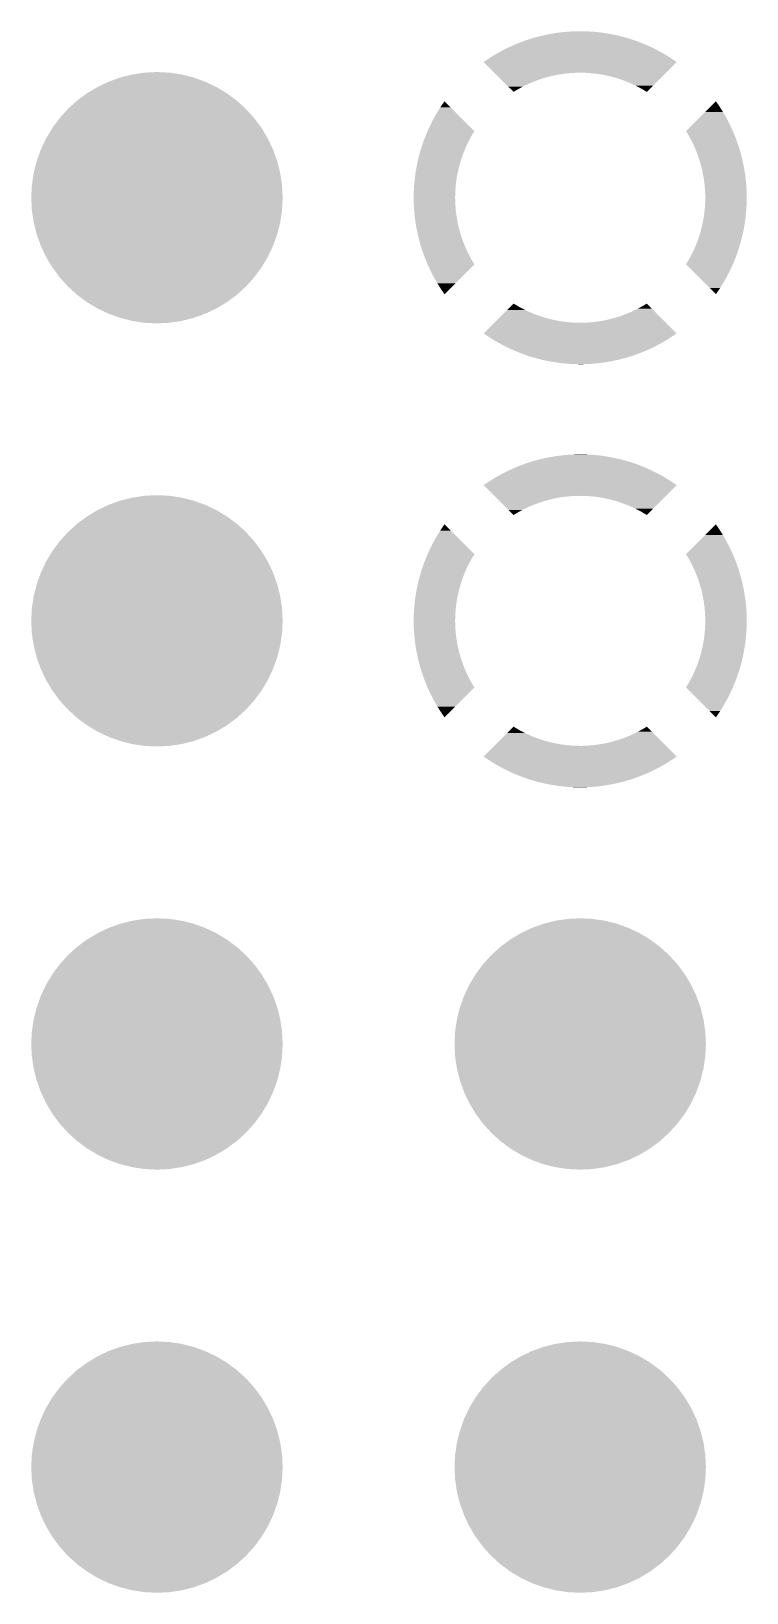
# Model space of a CAD drawing. Extents: x 295 to 953, y 10 to 290.
# Drawn here: x 559.03 to 563.32, y 171.18 to 180.55 of the extents above; entities that cross this region are included whole.
import ezdxf

# ---------------------------------------------------------------- set-up
doc = ezdxf.new("R2010")
doc.units = 0
doc.header["$LTSCALE"] = 5
doc.header["$MEASUREMENT"] = 0
doc.layers.get('0').update_dxf_attribs({"linetype": 'CONTINUOUS', "lineweight": 25})

msp = doc.modelspace()

# ---------------------------------------------------------------- linework, layer by layer
at = {"const_width": 0.7544}
for points in [[(559.4025, 179.5533, 1), (560.1569, 179.5533, 1)], [(559.4025, 177.0133, 1), (560.1569, 177.0133, 1)], [(559.4025, 174.4733, 1), (560.1569, 174.4733, 1)], [(561.9425, 174.4733, 1), (562.6969, 174.4733, 1)], [(559.4025, 171.9333, 1), (560.1569, 171.9333, 1)], [(561.9425, 171.9333, 1), (562.6969, 171.9333, 1)]]:
    msp.add_lwpolyline(points, format="xyb", close=True, dxfattribs=at)
for points in [[(562.1547, 180.5388), (562.1719, 180.5418), (562.4861, 180.5388), (562.4657, 180.5418)], [(562.1719, 180.5418), (562.1999, 180.5453), (562.4657, 180.5418), (562.4415, 180.5453)], [(562.1999, 180.5453), (562.2167, 180.5475), (562.4415, 180.5453), (562.4203, 180.5475)], [(562.2167, 180.5475), (562.2458, 180.5498), (562.4203, 180.5475), (562.3967, 180.5498)], [(562.2458, 180.5498), (562.2616, 180.5511), (562.3967, 180.5498), (562.3733, 180.5511)], [(562.2616, 180.5511), (562.2947, 180.5523), (562.3733, 180.5511), (562.3517, 180.5523)], [(562.2947, 180.5523), (562.3066, 180.5527), (562.3517, 180.5523), (562.3066, 180.5527)], [(561.8561, 180.4385), (561.8724, 180.4471), (562.7838, 180.4385), (562.7664, 180.4471)], [(561.8724, 180.4471), (561.8965, 180.4585), (562.7664, 180.4471), (562.7434, 180.4585)], [(561.8965, 180.4585), (561.9131, 180.4664), (562.7434, 180.4585), (562.7256, 180.4664)], [(561.9131, 180.4664), (561.9378, 180.4767), (562.7256, 180.4664), (562.7022, 180.4767)], [(561.9378, 180.4767), (561.9547, 180.4838), (562.7022, 180.4767), (562.684, 180.4838)], [(561.9547, 180.4838), (561.9799, 180.493), (562.684, 180.4838), (562.6602, 180.493)], [(561.9799, 180.493), (561.997, 180.4993), (562.6602, 180.493), (562.6416, 180.4993)], [(561.997, 180.4993), (562.0227, 180.5074), (562.6416, 180.4993), (562.6175, 180.5074)], [(562.0227, 180.5074), (562.04, 180.5129), (562.6175, 180.5074), (562.5985, 180.5129)], [(562.04, 180.5129), (562.0662, 180.5199), (562.5985, 180.5129), (562.5742, 180.5199)], [(562.0662, 180.5199), (562.0835, 180.5245), (562.5742, 180.5199), (562.5548, 180.5245)], [(562.0835, 180.5245), (562.1102, 180.5303), (562.5548, 180.5245), (562.5303, 180.5303)], [(562.1102, 180.5303), (562.1275, 180.5341), (562.5303, 180.5303), (562.5105, 180.5341)], [(562.1275, 180.5341), (562.1547, 180.5388), (562.5105, 180.5341), (562.4861, 180.5388)], [(561.7405, 180.3678), (561.7559, 180.3786), (562.8989, 180.3678), (562.883, 180.3786)], [(561.8045, 180.3038), (561.7405, 180.3678), (562.8349, 180.3038), (562.8989, 180.3678)], [(561.7559, 180.3786), (561.7782, 180.3931), (562.883, 180.3786), (562.8616, 180.3931)], [(561.7782, 180.3931), (561.7937, 180.4032), (562.8616, 180.3931), (562.8452, 180.4032)], [(561.7937, 180.4032), (561.8166, 180.4167), (562.8452, 180.4032), (562.8232, 180.4167)], [(561.8166, 180.4167), (561.8326, 180.426), (562.8232, 180.4167), (562.8063, 180.426)], [(561.8326, 180.426), (561.8561, 180.4385), (562.8063, 180.426), (562.7838, 180.4385)], [(561.8059, 180.3024), (561.8045, 180.3038), (562.2728, 180.3024), (562.3118, 180.3038)], [(561.8093, 180.299), (561.8059, 180.3024), (562.2339, 180.299), (562.2728, 180.3024)], [(561.8148, 180.2935), (561.8093, 180.299), (562.1952, 180.2935), (562.2339, 180.299)], [(561.8223, 180.286), (561.8148, 180.2935), (562.1569, 180.286), (562.1952, 180.2935)], [(561.8317, 180.2765), (561.8223, 180.286), (562.119, 180.2765), (562.1569, 180.286)], [(561.8431, 180.2651), (561.8317, 180.2765), (562.0817, 180.2651), (562.119, 180.2765)], [(561.8565, 180.2518), (561.8431, 180.2651), (562.045, 180.2518), (562.0817, 180.2651)], [(562.3509, 180.3032), (562.3118, 180.3038), (562.8343, 180.3032), (562.8349, 180.3038)], [(562.3898, 180.3006), (562.3509, 180.3032), (562.8317, 180.3006), (562.8343, 180.3032)], [(562.4286, 180.2959), (562.3898, 180.3006), (562.827, 180.2959), (562.8317, 180.3006)], [(562.4671, 180.2893), (562.4286, 180.2959), (562.8204, 180.2893), (562.827, 180.2959)], [(562.5052, 180.2806), (562.4671, 180.2893), (562.8117, 180.2806), (562.8204, 180.2893)], [(562.5427, 180.27), (562.5052, 180.2806), (562.8011, 180.27), (562.8117, 180.2806)], [(562.5797, 180.2574), (562.5427, 180.27), (562.7885, 180.2574), (562.8011, 180.27)], [(561.8717, 180.2366), (561.8565, 180.2518), (562.009, 180.2366), (562.045, 180.2518)], [(561.8888, 180.2195), (561.8717, 180.2366), (561.9739, 180.2195), (562.009, 180.2366)], [(561.9077, 180.2006), (561.8888, 180.2195), (561.9397, 180.2006), (561.9739, 180.2195)], [(561.9198, 180.1885), (561.9077, 180.2006), (561.9198, 180.1885), (561.9397, 180.2006)], [(562.616, 180.2429), (562.5797, 180.2574), (562.774, 180.2429), (562.7885, 180.2574)], [(562.6514, 180.2266), (562.616, 180.2429), (562.7577, 180.2266), (562.774, 180.2429)], [(562.686, 180.2084), (562.6514, 180.2266), (562.7395, 180.2084), (562.7577, 180.2266)], [(562.7196, 180.1885), (562.686, 180.2084), (562.7196, 180.1885), (562.7395, 180.2084)], [(561.4563, 180.0568), (561.4799, 180.0952), (561.5809, 180.0568), (561.5425, 180.0952)], [(561.4799, 180.0952), (561.5052, 180.1325), (561.5425, 180.0952), (561.5052, 180.1325)], [(563.0698, 180.0681), (563.1079, 180.1062), (563.1764, 180.0681), (563.1523, 180.1062)], [(563.1079, 180.1062), (563.1342, 180.1325), (563.1523, 180.1062), (563.1342, 180.1325)], [(561.404, 179.9532), (561.4145, 179.977), (561.6845, 179.9532), (561.6607, 179.977)], [(561.4145, 179.977), (561.4345, 180.0174), (561.6607, 179.977), (561.6203, 180.0174)], [(561.4345, 180.0174), (561.4563, 180.0568), (561.6203, 180.0174), (561.5809, 180.0568)], [(562.9549, 179.9532), (562.9905, 179.9889), (563.2356, 179.9532), (563.2193, 179.9889)], [(562.9905, 179.9889), (563.0306, 180.029), (563.2193, 179.9889), (563.1987, 180.029)], [(563.0306, 180.029), (563.0698, 180.0681), (563.1987, 180.029), (563.1764, 180.0681)], [(561.3656, 179.8511), (561.377, 179.885), (561.6308, 179.8511), (561.6464, 179.885)], [(561.377, 179.885), (561.38, 179.8938), (561.6464, 179.885), (561.651, 179.8938)], [(561.38, 179.8938), (561.39, 179.9196), (561.651, 179.8938), (561.6646, 179.9196)], [(561.39, 179.9196), (561.3963, 179.9358), (561.6646, 179.9196), (561.6742, 179.9358)], [(561.3963, 179.9358), (561.404, 179.9532), (561.6742, 179.9358), (561.6845, 179.9532)], [(562.9581, 179.9479), (562.9549, 179.9532), (563.238, 179.9479), (563.2356, 179.9532)], [(562.9709, 179.9265), (562.9581, 179.9479), (563.2466, 179.9265), (563.238, 179.9479)], [(562.9819, 179.9061), (562.9709, 179.9265), (563.2549, 179.9061), (563.2466, 179.9265)], [(562.9895, 179.8921), (562.9819, 179.9061), (563.2598, 179.8921), (563.2549, 179.9061)], [(563.003, 179.8636), (562.9895, 179.8921), (563.2698, 179.8636), (563.2598, 179.8921)], [(561.3456, 179.7763), (561.3531, 179.8078), (561.603, 179.7763), (561.6137, 179.8078)], [(561.3531, 179.8078), (561.3547, 179.8133), (561.6137, 179.8078), (561.6156, 179.8133)], [(561.3547, 179.8133), (561.3652, 179.8496), (561.6156, 179.8133), (561.6301, 179.8496)], [(561.3652, 179.8496), (561.3656, 179.8511), (561.6301, 179.8496), (561.6308, 179.8511)], [(563.0062, 179.8568), (563.003, 179.8636), (563.2719, 179.8568), (563.2698, 179.8636)], [(563.021, 179.8207), (563.0062, 179.8568), (563.2828, 179.8207), (563.2719, 179.8568)], [(563.0211, 179.8204), (563.021, 179.8207), (563.2828, 179.8204), (563.2828, 179.8207)], [(563.034, 179.7838), (563.0211, 179.8204), (563.2921, 179.7838), (563.2828, 179.8204)], [(561.3277, 179.6751), (561.3314, 179.7007), (561.5793, 179.6751), (561.5837, 179.7007)], [(561.3314, 179.7007), (561.3342, 179.7197), (561.5837, 179.7007), (561.5881, 179.7197)], [(561.3342, 179.7197), (561.3378, 179.7388), (561.5881, 179.7197), (561.5924, 179.7388)], [(561.3378, 179.7388), (561.3427, 179.764), (561.5924, 179.7388), (561.5995, 179.764)], [(561.3427, 179.764), (561.3456, 179.7763), (561.5995, 179.764), (561.603, 179.7763)], [(563.0361, 179.7767), (563.034, 179.7838), (563.2939, 179.7767), (563.2921, 179.7838)], [(563.045, 179.7464), (563.0361, 179.7767), (563.3001, 179.7464), (563.2939, 179.7767)], [(563.0483, 179.7326), (563.045, 179.7464), (563.303, 179.7326), (563.3001, 179.7464)], [(563.0541, 179.7084), (563.0483, 179.7326), (563.3068, 179.7084), (563.303, 179.7326)], [(563.0578, 179.6881), (563.0541, 179.7084), (563.3101, 179.6881), (563.3068, 179.7084)], [(561.3207, 179.5853), (561.3228, 179.6234), (561.5698, 179.5853), (561.5724, 179.6234)], [(561.3228, 179.6234), (561.3232, 179.6303), (561.5724, 179.6234), (561.5732, 179.6303)], [(561.3232, 179.6303), (561.3264, 179.6622), (561.5732, 179.6303), (561.5771, 179.6622)], [(561.3264, 179.6622), (561.3277, 179.6751), (561.5771, 179.6622), (561.5793, 179.6751)], [(563.0611, 179.67), (563.0578, 179.6881), (563.3121, 179.67), (563.3101, 179.6881)], [(563.0646, 179.6433), (563.0611, 179.67), (563.3151, 179.6433), (563.3121, 179.67)], [(563.0662, 179.6313), (563.0646, 179.6433), (563.3159, 179.6313), (563.3151, 179.6433)], [(563.0688, 179.5984), (563.0662, 179.6313), (563.3182, 179.5984), (563.3159, 179.6313)], [(561.3202, 179.5533), (561.3207, 179.5845), (561.5691, 179.5533), (561.5698, 179.5845)], [(561.3211, 179.5143), (561.3202, 179.5533), (561.5701, 179.5143), (561.5691, 179.5533)], [(561.3207, 179.5845), (561.3207, 179.5853), (561.5698, 179.5845), (561.5698, 179.5853)], [(561.3212, 179.5083), (561.3211, 179.5143), (561.5706, 179.5083), (561.5701, 179.5143)], [(561.3235, 179.4753), (561.3212, 179.5083), (561.5732, 179.4753), (561.5706, 179.5083)], [(563.067, 179.4832), (563.0696, 179.5213), (563.3166, 179.4832), (563.3187, 179.5213)], [(563.0692, 179.5923), (563.0688, 179.5984), (563.3183, 179.5923), (563.3182, 179.5984)], [(563.0703, 179.5533), (563.0692, 179.5923), (563.3192, 179.5533), (563.3183, 179.5923)], [(563.0696, 179.5221), (563.0703, 179.5533), (563.3187, 179.5221), (563.3192, 179.5533)], [(563.0696, 179.5213), (563.0696, 179.5221), (563.3187, 179.5213), (563.3187, 179.5221)], [(561.3243, 179.4633), (561.3235, 179.4753), (561.5748, 179.4633), (561.5732, 179.4753)], [(561.3273, 179.4366), (561.3243, 179.4633), (561.5783, 179.4366), (561.5748, 179.4633)], [(561.3293, 179.4185), (561.3273, 179.4366), (561.5816, 179.4185), (561.5783, 179.4366)], [(561.3326, 179.3982), (561.3293, 179.4185), (561.5853, 179.3982), (561.5816, 179.4185)], [(563.0556, 179.4059), (563.0601, 179.4315), (563.308, 179.4059), (563.3117, 179.4315)], [(563.0601, 179.4315), (563.0623, 179.4444), (563.3117, 179.4315), (563.313, 179.4444)], [(563.0623, 179.4444), (563.0662, 179.4763), (563.313, 179.4444), (563.3162, 179.4763)], [(563.0662, 179.4763), (563.067, 179.4832), (563.3162, 179.4763), (563.3166, 179.4832)], [(561.3364, 179.374), (561.3326, 179.3982), (561.5911, 179.374), (561.5853, 179.3982)], [(561.3393, 179.3602), (561.3364, 179.374), (561.5944, 179.3602), (561.5911, 179.374)], [(561.3455, 179.3299), (561.3393, 179.3602), (561.6033, 179.3299), (561.5944, 179.3602)], [(561.3473, 179.3228), (561.3455, 179.3299), (561.6054, 179.3228), (561.6033, 179.3299)], [(561.3566, 179.2862), (561.3473, 179.3228), (561.6183, 179.2862), (561.6054, 179.3228)], [(563.0257, 179.2988), (563.0364, 179.3303), (563.2862, 179.2988), (563.2938, 179.3303)], [(563.0364, 179.3303), (563.0399, 179.3426), (563.2938, 179.3303), (563.2967, 179.3426)], [(563.0399, 179.3426), (563.047, 179.3678), (563.2967, 179.3426), (563.3016, 179.3678)], [(563.047, 179.3678), (563.0513, 179.3869), (563.3016, 179.3678), (563.3052, 179.3869)], [(563.0513, 179.3869), (563.0556, 179.4059), (563.3052, 179.3869), (563.308, 179.4059)], [(561.3566, 179.2859), (561.3566, 179.2862), (561.6184, 179.2859), (561.6183, 179.2862)], [(561.3675, 179.2498), (561.3566, 179.2859), (561.6332, 179.2498), (561.6184, 179.2859)], [(561.3696, 179.243), (561.3675, 179.2498), (561.6364, 179.243), (561.6332, 179.2498)], [(561.3796, 179.2145), (561.3696, 179.243), (561.6499, 179.2145), (561.6364, 179.243)], [(562.993, 179.2216), (563.0086, 179.2555), (563.2623, 179.2216), (563.2738, 179.2555)], [(563.0086, 179.2555), (563.0093, 179.257), (563.2738, 179.2555), (563.2742, 179.257)], [(563.0093, 179.257), (563.0238, 179.2933), (563.2742, 179.257), (563.2847, 179.2933)], [(563.0238, 179.2933), (563.0257, 179.2988), (563.2847, 179.2933), (563.2862, 179.2988)], [(561.3845, 179.2005), (561.3796, 179.2145), (561.6575, 179.2005), (561.6499, 179.2145)], [(561.3928, 179.1801), (561.3845, 179.2005), (561.6685, 179.1801), (561.6575, 179.2005)], [(561.4014, 179.1587), (561.3928, 179.1801), (561.6813, 179.1587), (561.6685, 179.1801)], [(561.4038, 179.1534), (561.4014, 179.1587), (561.6845, 179.1534), (561.6813, 179.1587)], [(561.4201, 179.1177), (561.4038, 179.1534), (561.6489, 179.1177), (561.6845, 179.1534)], [(562.9549, 179.1534), (562.9652, 179.1708), (563.2354, 179.1534), (563.2431, 179.1708)], [(562.9787, 179.1296), (562.9549, 179.1534), (563.2249, 179.1296), (563.2354, 179.1534)], [(562.9652, 179.1708), (562.9748, 179.187), (563.2431, 179.1708), (563.2494, 179.187)], [(562.9748, 179.187), (562.9884, 179.2128), (563.2494, 179.187), (563.2594, 179.2128)], [(562.9884, 179.2128), (562.993, 179.2216), (563.2594, 179.2128), (563.2623, 179.2216)], [(561.4406, 179.0776), (561.4201, 179.1177), (561.6088, 179.0776), (561.6489, 179.1177)], [(561.463, 179.0385), (561.4406, 179.0776), (561.5696, 179.0385), (561.6088, 179.0776)], [(563.0191, 179.0892), (562.9787, 179.1296), (563.2049, 179.0892), (563.2249, 179.1296)], [(563.0585, 179.0498), (563.0191, 179.0892), (563.1831, 179.0498), (563.2049, 179.0892)], [(563.0969, 179.0114), (563.0585, 179.0498), (563.1595, 179.0114), (563.1831, 179.0498)], [(561.4871, 179.0004), (561.463, 179.0385), (561.5315, 179.0004), (561.5696, 179.0385)], [(561.5052, 178.9741), (561.4871, 179.0004), (561.5052, 178.9741), (561.5315, 179.0004)], [(563.1342, 178.9741), (563.0969, 179.0114), (563.1342, 178.9741), (563.1595, 179.0114)], [(561.8509, 178.8492), (561.8654, 178.8637), (562.0597, 178.8492), (562.0234, 178.8637)], [(561.8654, 178.8637), (561.8817, 178.88), (562.0234, 178.8637), (561.9879, 178.88)], [(561.8817, 178.88), (561.8999, 178.8982), (561.9879, 178.88), (561.9534, 178.8982)], [(561.8999, 178.8982), (561.9198, 178.9181), (561.9534, 178.8982), (561.9198, 178.9181)], [(562.5577, 178.8415), (562.5944, 178.8548), (562.7962, 178.8415), (562.7829, 178.8548)], [(562.5944, 178.8548), (562.6304, 178.87), (562.7829, 178.8548), (562.7677, 178.87)], [(562.6304, 178.87), (562.6655, 178.8871), (562.7677, 178.87), (562.7506, 178.8871)], [(562.6655, 178.8871), (562.6997, 178.906), (562.7506, 178.8871), (562.7317, 178.906)], [(562.6997, 178.906), (562.7196, 178.9181), (562.7317, 178.906), (562.7196, 178.9181)], [(561.7404, 178.7388), (561.8044, 178.8028), (562.8989, 178.7388), (562.8349, 178.8028)], [(561.8044, 178.8028), (561.8051, 178.8034), (562.3276, 178.8028), (562.2885, 178.8034)], [(561.8051, 178.8034), (561.8077, 178.806), (562.2885, 178.8034), (562.2496, 178.806)], [(561.8077, 178.806), (561.8124, 178.8107), (562.2496, 178.806), (562.2108, 178.8107)], [(561.8124, 178.8107), (561.819, 178.8173), (562.2108, 178.8107), (562.1723, 178.8173)], [(561.819, 178.8173), (561.8277, 178.826), (562.1723, 178.8173), (562.1342, 178.826)], [(561.8277, 178.826), (561.8383, 178.8366), (562.1342, 178.826), (562.0967, 178.8366)], [(561.8383, 178.8366), (561.8509, 178.8492), (562.0967, 178.8366), (562.0597, 178.8492)], [(562.3276, 178.8028), (562.3666, 178.8042), (562.8349, 178.8028), (562.8335, 178.8042)], [(562.3666, 178.8042), (562.4055, 178.8077), (562.8335, 178.8042), (562.8301, 178.8077)], [(562.4055, 178.8077), (562.4441, 178.8131), (562.8301, 178.8077), (562.8246, 178.8131)], [(562.4441, 178.8131), (562.4825, 178.8206), (562.8246, 178.8131), (562.8171, 178.8206)], [(562.4825, 178.8206), (562.5204, 178.8301), (562.8171, 178.8206), (562.8077, 178.8301)], [(562.5204, 178.8301), (562.5577, 178.8415), (562.8077, 178.8301), (562.7962, 178.8415)], [(561.7564, 178.728), (561.7404, 178.7388), (562.8834, 178.728), (562.8989, 178.7388)], [(561.7778, 178.7135), (561.7564, 178.728), (562.8612, 178.7135), (562.8834, 178.728)], [(561.7942, 178.7034), (561.7778, 178.7135), (562.8457, 178.7034), (562.8612, 178.7135)], [(561.8162, 178.6899), (561.7942, 178.7034), (562.8227, 178.6899), (562.8457, 178.7034)], [(561.8331, 178.6806), (561.8162, 178.6899), (562.8068, 178.6806), (562.8227, 178.6899)], [(561.8556, 178.6681), (561.8331, 178.6806), (562.7833, 178.6681), (562.8068, 178.6806)], [(561.873, 178.6595), (561.8556, 178.6681), (562.767, 178.6595), (562.7833, 178.6681)], [(561.896, 178.6481), (561.873, 178.6595), (562.7429, 178.6481), (562.767, 178.6595)], [(561.9138, 178.6402), (561.896, 178.6481), (562.7263, 178.6402), (562.7429, 178.6481)], [(561.9372, 178.6299), (561.9138, 178.6402), (562.7016, 178.6299), (562.7263, 178.6402)], [(561.9554, 178.6228), (561.9372, 178.6299), (562.6847, 178.6228), (562.7016, 178.6299)], [(561.9792, 178.6136), (561.9554, 178.6228), (562.6595, 178.6136), (562.6847, 178.6228)], [(561.9978, 178.6073), (561.9792, 178.6136), (562.6424, 178.6073), (562.6595, 178.6136)], [(562.0219, 178.5992), (561.9978, 178.6073), (562.6167, 178.5992), (562.6424, 178.6073)], [(562.0409, 178.5937), (562.0219, 178.5992), (562.5994, 178.5937), (562.6167, 178.5992)], [(562.0652, 178.5868), (562.0409, 178.5937), (562.5732, 178.5868), (562.5994, 178.5937)], [(562.0846, 178.5821), (562.0652, 178.5868), (562.5559, 178.5821), (562.5732, 178.5868)], [(562.109, 178.5763), (562.0846, 178.5821), (562.5292, 178.5763), (562.5559, 178.5821)], [(562.1289, 178.5725), (562.109, 178.5763), (562.5118, 178.5725), (562.5292, 178.5763)], [(562.1533, 178.5678), (562.1289, 178.5725), (562.4846, 178.5678), (562.5118, 178.5725)], [(562.1737, 178.5648), (562.1533, 178.5678), (562.4674, 178.5648), (562.4846, 178.5678)], [(562.1979, 178.5613), (562.1737, 178.5648), (562.4395, 178.5613), (562.4674, 178.5648)], [(562.2191, 178.5591), (562.1979, 178.5613), (562.4227, 178.5591), (562.4395, 178.5613)], [(562.2427, 178.5568), (562.2191, 178.5591), (562.3936, 178.5568), (562.4227, 178.5591)], [(562.2661, 178.5555), (562.2427, 178.5568), (562.3778, 178.5555), (562.3936, 178.5568)], [(562.2877, 178.5543), (562.2661, 178.5555), (562.3447, 178.5543), (562.3778, 178.5555)], [(562.3328, 178.5539), (562.2877, 178.5543), (562.3328, 178.5539), (562.3447, 178.5543)], [(562.2167, 178.0075), (562.2458, 178.0098), (562.4203, 178.0075), (562.3967, 178.0098)], [(562.2458, 178.0098), (562.2616, 178.0111), (562.3967, 178.0098), (562.3733, 178.0111)], [(562.2616, 178.0111), (562.2947, 178.0123), (562.3733, 178.0111), (562.3517, 178.0123)], [(562.2947, 178.0123), (562.3066, 178.0127), (562.3517, 178.0123), (562.3066, 178.0127)], [(561.8724, 177.9071), (561.8965, 177.9185), (562.7664, 177.9071), (562.7434, 177.9185)], [(561.8965, 177.9185), (561.9131, 177.9264), (562.7434, 177.9185), (562.7256, 177.9264)], [(561.9131, 177.9264), (561.9378, 177.9367), (562.7256, 177.9264), (562.7022, 177.9367)], [(561.9378, 177.9367), (561.9547, 177.9438), (562.7022, 177.9367), (562.684, 177.9438)], [(561.9547, 177.9438), (561.9799, 177.953), (562.684, 177.9438), (562.6602, 177.953)], [(561.9799, 177.953), (561.997, 177.9593), (562.6602, 177.953), (562.6416, 177.9593)], [(561.997, 177.9593), (562.0227, 177.9674), (562.6416, 177.9593), (562.6175, 177.9674)], [(562.0227, 177.9674), (562.04, 177.9729), (562.6175, 177.9674), (562.5985, 177.9729)], [(562.04, 177.9729), (562.0662, 177.9799), (562.5985, 177.9729), (562.5742, 177.9799)], [(562.0662, 177.9799), (562.0835, 177.9845), (562.5742, 177.9799), (562.5548, 177.9845)], [(562.0835, 177.9845), (562.1102, 177.9903), (562.5548, 177.9845), (562.5303, 177.9903)], [(562.1102, 177.9903), (562.1275, 177.9941), (562.5303, 177.9903), (562.5105, 177.9941)], [(562.1275, 177.9941), (562.1547, 177.9988), (562.5105, 177.9941), (562.4861, 177.9988)], [(562.1547, 177.9988), (562.1719, 178.0018), (562.4861, 177.9988), (562.4657, 178.0018)], [(562.1719, 178.0018), (562.1999, 178.0053), (562.4657, 178.0018), (562.4415, 178.0053)], [(562.1999, 178.0053), (562.2167, 178.0075), (562.4415, 178.0053), (562.4203, 178.0075)], [(561.7405, 177.8278), (561.7559, 177.8386), (562.8989, 177.8278), (562.883, 177.8386)], [(561.8045, 177.7638), (561.7405, 177.8278), (562.8349, 177.7638), (562.8989, 177.8278)], [(561.7559, 177.8386), (561.7782, 177.8531), (562.883, 177.8386), (562.8616, 177.8531)], [(561.7782, 177.8531), (561.7937, 177.8632), (562.8616, 177.8531), (562.8452, 177.8632)], [(561.7937, 177.8632), (561.8166, 177.8767), (562.8452, 177.8632), (562.8232, 177.8767)], [(561.8166, 177.8767), (561.8326, 177.886), (562.8232, 177.8767), (562.8063, 177.886)], [(561.8326, 177.886), (561.8561, 177.8985), (562.8063, 177.886), (562.7838, 177.8985)], [(561.8561, 177.8985), (561.8724, 177.9071), (562.7838, 177.8985), (562.7664, 177.9071)], [(561.8059, 177.7624), (561.8045, 177.7638), (562.2728, 177.7624), (562.3118, 177.7638)], [(561.8093, 177.759), (561.8059, 177.7624), (562.2339, 177.759), (562.2728, 177.7624)], [(561.8148, 177.7535), (561.8093, 177.759), (562.1952, 177.7535), (562.2339, 177.759)], [(561.8223, 177.746), (561.8148, 177.7535), (562.1569, 177.746), (562.1952, 177.7535)], [(561.8317, 177.7365), (561.8223, 177.746), (562.119, 177.7365), (562.1569, 177.746)], [(561.8431, 177.7251), (561.8317, 177.7365), (562.0817, 177.7251), (562.119, 177.7365)], [(562.3509, 177.7632), (562.3118, 177.7638), (562.8343, 177.7632), (562.8349, 177.7638)], [(562.3898, 177.7606), (562.3509, 177.7632), (562.8317, 177.7606), (562.8343, 177.7632)], [(562.4286, 177.7559), (562.3898, 177.7606), (562.827, 177.7559), (562.8317, 177.7606)], [(562.4671, 177.7493), (562.4286, 177.7559), (562.8204, 177.7493), (562.827, 177.7559)], [(562.5052, 177.7406), (562.4671, 177.7493), (562.8117, 177.7406), (562.8204, 177.7493)], [(562.5427, 177.73), (562.5052, 177.7406), (562.8011, 177.73), (562.8117, 177.7406)], [(562.5797, 177.7174), (562.5427, 177.73), (562.7885, 177.7174), (562.8011, 177.73)], [(561.8565, 177.7118), (561.8431, 177.7251), (562.045, 177.7118), (562.0817, 177.7251)], [(561.8717, 177.6966), (561.8565, 177.7118), (562.009, 177.6966), (562.045, 177.7118)], [(561.8888, 177.6795), (561.8717, 177.6966), (561.9739, 177.6795), (562.009, 177.6966)], [(561.9077, 177.6606), (561.8888, 177.6795), (561.9397, 177.6606), (561.9739, 177.6795)], [(561.9198, 177.6485), (561.9077, 177.6606), (561.9198, 177.6485), (561.9397, 177.6606)], [(562.616, 177.7029), (562.5797, 177.7174), (562.774, 177.7029), (562.7885, 177.7174)], [(562.6514, 177.6866), (562.616, 177.7029), (562.7577, 177.6866), (562.774, 177.7029)], [(562.686, 177.6684), (562.6514, 177.6866), (562.7395, 177.6684), (562.7577, 177.6866)], [(562.7196, 177.6485), (562.686, 177.6684), (562.7196, 177.6485), (562.7395, 177.6684)], [(561.4563, 177.5168), (561.4799, 177.5552), (561.5809, 177.5168), (561.5425, 177.5552)], [(561.4799, 177.5552), (561.5052, 177.5925), (561.5425, 177.5552), (561.5052, 177.5925)], [(563.0698, 177.5281), (563.1079, 177.5662), (563.1764, 177.5281), (563.1523, 177.5662)], [(563.1079, 177.5662), (563.1342, 177.5925), (563.1523, 177.5662), (563.1342, 177.5925)], [(561.4145, 177.437), (561.4345, 177.4774), (561.6607, 177.437), (561.6203, 177.4774)], [(561.4345, 177.4774), (561.4563, 177.5168), (561.6203, 177.4774), (561.5809, 177.5168)], [(562.9549, 177.4132), (562.9905, 177.4489), (563.2356, 177.4132), (563.2193, 177.4489)], [(562.9905, 177.4489), (563.0306, 177.489), (563.2193, 177.4489), (563.1987, 177.489)], [(563.0306, 177.489), (563.0698, 177.5281), (563.1987, 177.489), (563.1764, 177.5281)], [(561.377, 177.345), (561.38, 177.3538), (561.6464, 177.345), (561.651, 177.3538)], [(561.38, 177.3538), (561.39, 177.3796), (561.651, 177.3538), (561.6646, 177.3796)], [(561.39, 177.3796), (561.3963, 177.3958), (561.6646, 177.3796), (561.6742, 177.3958)], [(561.3963, 177.3958), (561.404, 177.4132), (561.6742, 177.3958), (561.6845, 177.4132)], [(561.404, 177.4132), (561.4145, 177.437), (561.6845, 177.4132), (561.6607, 177.437)], [(562.9581, 177.4079), (562.9549, 177.4132), (563.238, 177.4079), (563.2356, 177.4132)], [(562.9709, 177.3865), (562.9581, 177.4079), (563.2466, 177.3865), (563.238, 177.4079)], [(562.9819, 177.3661), (562.9709, 177.3865), (563.2549, 177.3661), (563.2466, 177.3865)], [(562.9895, 177.3521), (562.9819, 177.3661), (563.2598, 177.3521), (563.2549, 177.3661)], [(563.003, 177.3236), (562.9895, 177.3521), (563.2698, 177.3236), (563.2598, 177.3521)], [(561.3456, 177.2363), (561.3531, 177.2678), (561.603, 177.2363), (561.6137, 177.2678)], [(561.3531, 177.2678), (561.3547, 177.2733), (561.6137, 177.2678), (561.6156, 177.2733)], [(561.3547, 177.2733), (561.3652, 177.3096), (561.6156, 177.2733), (561.6301, 177.3096)], [(561.3652, 177.3096), (561.3656, 177.3111), (561.6301, 177.3096), (561.6308, 177.3111)], [(561.3656, 177.3111), (561.377, 177.345), (561.6308, 177.3111), (561.6464, 177.345)], [(563.0062, 177.3168), (563.003, 177.3236), (563.2719, 177.3168), (563.2698, 177.3236)], [(563.021, 177.2807), (563.0062, 177.3168), (563.2828, 177.2807), (563.2719, 177.3168)], [(563.0211, 177.2804), (563.021, 177.2807), (563.2828, 177.2804), (563.2828, 177.2807)], [(563.034, 177.2438), (563.0211, 177.2804), (563.2921, 177.2438), (563.2828, 177.2804)], [(561.3314, 177.1607), (561.3342, 177.1797), (561.5837, 177.1607), (561.5881, 177.1797)], [(561.3342, 177.1797), (561.3378, 177.1988), (561.5881, 177.1797), (561.5924, 177.1988)], [(561.3378, 177.1988), (561.3427, 177.224), (561.5924, 177.1988), (561.5995, 177.224)], [(561.3427, 177.224), (561.3456, 177.2363), (561.5995, 177.224), (561.603, 177.2363)], [(563.0361, 177.2367), (563.034, 177.2438), (563.2939, 177.2367), (563.2921, 177.2438)], [(563.045, 177.2064), (563.0361, 177.2367), (563.3001, 177.2064), (563.2939, 177.2367)], [(563.0483, 177.1926), (563.045, 177.2064), (563.303, 177.1926), (563.3001, 177.2064)], [(563.0541, 177.1684), (563.0483, 177.1926), (563.3068, 177.1684), (563.303, 177.1926)], [(563.0578, 177.1481), (563.0541, 177.1684), (563.3101, 177.1481), (563.3068, 177.1684)], [(561.3207, 177.0453), (561.3228, 177.0834), (561.5698, 177.0453), (561.5724, 177.0834)], [(561.3228, 177.0834), (561.3232, 177.0903), (561.5724, 177.0834), (561.5732, 177.0903)], [(561.3232, 177.0903), (561.3264, 177.1222), (561.5732, 177.0903), (561.5771, 177.1222)], [(561.3264, 177.1222), (561.3277, 177.1351), (561.5771, 177.1222), (561.5793, 177.1351)], [(561.3277, 177.1351), (561.3314, 177.1607), (561.5793, 177.1351), (561.5837, 177.1607)], [(563.0611, 177.13), (563.0578, 177.1481), (563.3121, 177.13), (563.3101, 177.1481)], [(563.0646, 177.1033), (563.0611, 177.13), (563.3151, 177.1033), (563.3121, 177.13)], [(563.0662, 177.0913), (563.0646, 177.1033), (563.3159, 177.0913), (563.3151, 177.1033)], [(563.0688, 177.0584), (563.0662, 177.0913), (563.3182, 177.0584), (563.3159, 177.0913)], [(561.3202, 177.0133), (561.3207, 177.0445), (561.5691, 177.0133), (561.5698, 177.0445)], [(561.3211, 176.9743), (561.3202, 177.0133), (561.5701, 176.9743), (561.5691, 177.0133)], [(561.3207, 177.0445), (561.3207, 177.0453), (561.5698, 177.0445), (561.5698, 177.0453)], [(563.067, 176.9432), (563.0696, 176.9813), (563.3166, 176.9432), (563.3187, 176.9813)], [(563.0692, 177.0523), (563.0688, 177.0584), (563.3183, 177.0523), (563.3182, 177.0584)], [(563.0703, 177.0133), (563.0692, 177.0523), (563.3192, 177.0133), (563.3183, 177.0523)], [(563.0696, 176.9821), (563.0703, 177.0133), (563.3187, 176.9821), (563.3192, 177.0133)], [(563.0696, 176.9813), (563.0696, 176.9821), (563.3187, 176.9813), (563.3187, 176.9821)], [(561.3212, 176.9683), (561.3211, 176.9743), (561.5706, 176.9683), (561.5701, 176.9743)], [(561.3235, 176.9353), (561.3212, 176.9683), (561.5732, 176.9353), (561.5706, 176.9683)], [(561.3243, 176.9233), (561.3235, 176.9353), (561.5748, 176.9233), (561.5732, 176.9353)], [(561.3273, 176.8966), (561.3243, 176.9233), (561.5783, 176.8966), (561.5748, 176.9233)], [(561.3293, 176.8785), (561.3273, 176.8966), (561.5816, 176.8785), (561.5783, 176.8966)], [(563.0556, 176.8659), (563.0601, 176.8915), (563.308, 176.8659), (563.3117, 176.8915)], [(563.0601, 176.8915), (563.0623, 176.9044), (563.3117, 176.8915), (563.313, 176.9044)], [(563.0623, 176.9044), (563.0662, 176.9363), (563.313, 176.9044), (563.3162, 176.9363)], [(563.0662, 176.9363), (563.067, 176.9432), (563.3162, 176.9363), (563.3166, 176.9432)], [(561.3326, 176.8582), (561.3293, 176.8785), (561.5853, 176.8582), (561.5816, 176.8785)], [(561.3364, 176.834), (561.3326, 176.8582), (561.5911, 176.834), (561.5853, 176.8582)], [(561.3393, 176.8202), (561.3364, 176.834), (561.5944, 176.8202), (561.5911, 176.834)], [(561.3455, 176.7899), (561.3393, 176.8202), (561.6033, 176.7899), (561.5944, 176.8202)], [(561.3473, 176.7828), (561.3455, 176.7899), (561.6054, 176.7828), (561.6033, 176.7899)], [(563.0257, 176.7588), (563.0364, 176.7903), (563.2862, 176.7588), (563.2938, 176.7903)], [(563.0364, 176.7903), (563.0399, 176.8026), (563.2938, 176.7903), (563.2967, 176.8026)], [(563.0399, 176.8026), (563.047, 176.8278), (563.2967, 176.8026), (563.3016, 176.8278)], [(563.047, 176.8278), (563.0513, 176.8469), (563.3016, 176.8278), (563.3052, 176.8469)], [(563.0513, 176.8469), (563.0556, 176.8659), (563.3052, 176.8469), (563.308, 176.8659)], [(561.3566, 176.7462), (561.3473, 176.7828), (561.6183, 176.7462), (561.6054, 176.7828)], [(561.3566, 176.7459), (561.3566, 176.7462), (561.6184, 176.7459), (561.6183, 176.7462)], [(561.3675, 176.7098), (561.3566, 176.7459), (561.6332, 176.7098), (561.6184, 176.7459)], [(561.3696, 176.703), (561.3675, 176.7098), (561.6364, 176.703), (561.6332, 176.7098)], [(561.3796, 176.6745), (561.3696, 176.703), (561.6499, 176.6745), (561.6364, 176.703)], [(562.993, 176.6816), (563.0086, 176.7155), (563.2623, 176.6816), (563.2738, 176.7155)], [(563.0086, 176.7155), (563.0093, 176.717), (563.2738, 176.7155), (563.2742, 176.717)], [(563.0093, 176.717), (563.0238, 176.7533), (563.2742, 176.717), (563.2847, 176.7533)], [(563.0238, 176.7533), (563.0257, 176.7588), (563.2847, 176.7533), (563.2862, 176.7588)], [(561.3845, 176.6605), (561.3796, 176.6745), (561.6575, 176.6605), (561.6499, 176.6745)], [(561.3928, 176.6401), (561.3845, 176.6605), (561.6685, 176.6401), (561.6575, 176.6605)], [(561.4014, 176.6187), (561.3928, 176.6401), (561.6813, 176.6187), (561.6685, 176.6401)], [(561.4038, 176.6134), (561.4014, 176.6187), (561.6845, 176.6134), (561.6813, 176.6187)], [(561.4201, 176.5777), (561.4038, 176.6134), (561.6489, 176.5777), (561.6845, 176.6134)], [(562.9549, 176.6134), (562.9652, 176.6308), (563.2354, 176.6134), (563.2431, 176.6308)], [(562.9787, 176.5896), (562.9549, 176.6134), (563.2249, 176.5896), (563.2354, 176.6134)], [(562.9652, 176.6308), (562.9748, 176.647), (563.2431, 176.6308), (563.2494, 176.647)], [(562.9748, 176.647), (562.9884, 176.6728), (563.2494, 176.647), (563.2594, 176.6728)], [(562.9884, 176.6728), (562.993, 176.6816), (563.2594, 176.6728), (563.2623, 176.6816)], [(561.4406, 176.5376), (561.4201, 176.5777), (561.6088, 176.5376), (561.6489, 176.5777)], [(561.463, 176.4985), (561.4406, 176.5376), (561.5696, 176.4985), (561.6088, 176.5376)], [(563.0191, 176.5492), (562.9787, 176.5896), (563.2049, 176.5492), (563.2249, 176.5896)], [(563.0585, 176.5098), (563.0191, 176.5492), (563.1831, 176.5098), (563.2049, 176.5492)], [(563.0969, 176.4714), (563.0585, 176.5098), (563.1595, 176.4714), (563.1831, 176.5098)], [(561.4871, 176.4604), (561.463, 176.4985), (561.5315, 176.4604), (561.5696, 176.4985)], [(561.5052, 176.4341), (561.4871, 176.4604), (561.5052, 176.4341), (561.5315, 176.4604)], [(563.1342, 176.4341), (563.0969, 176.4714), (563.1342, 176.4341), (563.1595, 176.4714)], [(561.8509, 176.3092), (561.8654, 176.3237), (562.0597, 176.3092), (562.0234, 176.3237)], [(561.8654, 176.3237), (561.8817, 176.34), (562.0234, 176.3237), (561.9879, 176.34)], [(561.8817, 176.34), (561.8999, 176.3582), (561.9879, 176.34), (561.9534, 176.3582)], [(561.8999, 176.3582), (561.9198, 176.3781), (561.9534, 176.3582), (561.9198, 176.3781)], [(562.5944, 176.3148), (562.6304, 176.33), (562.7829, 176.3148), (562.7677, 176.33)], [(562.6304, 176.33), (562.6655, 176.3471), (562.7677, 176.33), (562.7506, 176.3471)], [(562.6655, 176.3471), (562.6997, 176.366), (562.7506, 176.3471), (562.7317, 176.366)], [(562.6997, 176.366), (562.7196, 176.3781), (562.7317, 176.366), (562.7196, 176.3781)], [(561.7404, 176.1988), (561.8044, 176.2628), (562.8989, 176.1988), (562.8349, 176.2628)], [(561.8044, 176.2628), (561.8051, 176.2634), (562.3276, 176.2628), (562.2885, 176.2634)], [(561.8051, 176.2634), (561.8077, 176.266), (562.2885, 176.2634), (562.2496, 176.266)], [(561.8077, 176.266), (561.8124, 176.2707), (562.2496, 176.266), (562.2108, 176.2707)], [(561.8124, 176.2707), (561.819, 176.2773), (562.2108, 176.2707), (562.1723, 176.2773)], [(561.819, 176.2773), (561.8277, 176.286), (562.1723, 176.2773), (562.1342, 176.286)], [(561.8277, 176.286), (561.8383, 176.2966), (562.1342, 176.286), (562.0967, 176.2966)], [(561.8383, 176.2966), (561.8509, 176.3092), (562.0967, 176.2966), (562.0597, 176.3092)], [(562.3276, 176.2628), (562.3666, 176.2642), (562.8349, 176.2628), (562.8335, 176.2642)], [(562.3666, 176.2642), (562.4055, 176.2677), (562.8335, 176.2642), (562.8301, 176.2677)], [(562.4055, 176.2677), (562.4441, 176.2731), (562.8301, 176.2677), (562.8246, 176.2731)], [(562.4441, 176.2731), (562.4825, 176.2806), (562.8246, 176.2731), (562.8171, 176.2806)], [(562.4825, 176.2806), (562.5204, 176.2901), (562.8171, 176.2806), (562.8077, 176.2901)], [(562.5204, 176.2901), (562.5577, 176.3015), (562.8077, 176.2901), (562.7962, 176.3015)], [(562.5577, 176.3015), (562.5944, 176.3148), (562.7962, 176.3015), (562.7829, 176.3148)], [(561.7564, 176.188), (561.7404, 176.1988), (562.8834, 176.188), (562.8989, 176.1988)], [(561.7778, 176.1735), (561.7564, 176.188), (562.8612, 176.1735), (562.8834, 176.188)], [(561.7942, 176.1634), (561.7778, 176.1735), (562.8457, 176.1634), (562.8612, 176.1735)], [(561.8162, 176.1499), (561.7942, 176.1634), (562.8227, 176.1499), (562.8457, 176.1634)], [(561.8331, 176.1406), (561.8162, 176.1499), (562.8068, 176.1406), (562.8227, 176.1499)], [(561.8556, 176.1281), (561.8331, 176.1406), (562.7833, 176.1281), (562.8068, 176.1406)], [(561.873, 176.1195), (561.8556, 176.1281), (562.767, 176.1195), (562.7833, 176.1281)], [(561.896, 176.1081), (561.873, 176.1195), (562.7429, 176.1081), (562.767, 176.1195)], [(561.9138, 176.1002), (561.896, 176.1081), (562.7263, 176.1002), (562.7429, 176.1081)], [(561.9372, 176.0899), (561.9138, 176.1002), (562.7016, 176.0899), (562.7263, 176.1002)], [(561.9554, 176.0828), (561.9372, 176.0899), (562.6847, 176.0828), (562.7016, 176.0899)], [(561.9792, 176.0736), (561.9554, 176.0828), (562.6595, 176.0736), (562.6847, 176.0828)], [(561.9978, 176.0673), (561.9792, 176.0736), (562.6424, 176.0673), (562.6595, 176.0736)], [(562.0219, 176.0592), (561.9978, 176.0673), (562.6167, 176.0592), (562.6424, 176.0673)], [(562.0409, 176.0537), (562.0219, 176.0592), (562.5994, 176.0537), (562.6167, 176.0592)], [(562.0652, 176.0468), (562.0409, 176.0537), (562.5732, 176.0468), (562.5994, 176.0537)], [(562.0846, 176.0421), (562.0652, 176.0468), (562.5559, 176.0421), (562.5732, 176.0468)], [(562.109, 176.0363), (562.0846, 176.0421), (562.5292, 176.0363), (562.5559, 176.0421)], [(562.1289, 176.0325), (562.109, 176.0363), (562.5118, 176.0325), (562.5292, 176.0363)], [(562.1533, 176.0278), (562.1289, 176.0325), (562.4846, 176.0278), (562.5118, 176.0325)], [(562.1737, 176.0248), (562.1533, 176.0278), (562.4674, 176.0248), (562.4846, 176.0278)], [(562.1979, 176.0213), (562.1737, 176.0248), (562.4395, 176.0213), (562.4674, 176.0248)], [(562.2191, 176.0191), (562.1979, 176.0213), (562.4227, 176.0191), (562.4395, 176.0213)], [(562.2427, 176.0168), (562.2191, 176.0191), (562.3936, 176.0168), (562.4227, 176.0191)], [(562.2661, 176.0155), (562.2427, 176.0168), (562.3778, 176.0155), (562.3936, 176.0168)], [(562.2877, 176.0143), (562.2661, 176.0155), (562.3447, 176.0143), (562.3778, 176.0155)], [(562.3328, 176.0139), (562.2877, 176.0143), (562.3328, 176.0139), (562.3447, 176.0143)]]:
    msp.add_solid(points)

doc.saveas('drawing.dxf')
